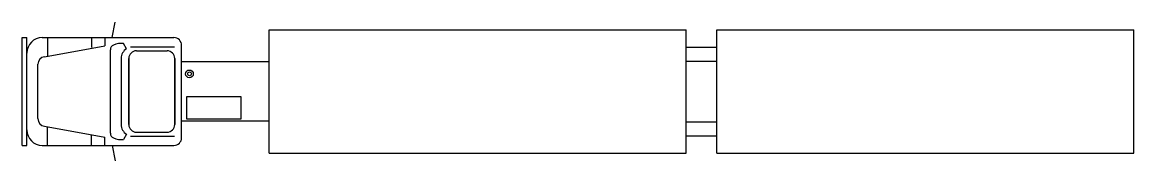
# Model space of a CAD drawing. Header units: inches. Extents: x -13.1 to 8.9, y -2.2 to 0.5.
import ezdxf

# ---------------------------------------------------------------- set-up
doc = ezdxf.new("R2010")
doc.units = ezdxf.units.IN
doc.header["$MEASUREMENT"] = 0
doc.layers.add('01', color=1, linetype='Continuous')
doc.layers.add('02', color=2, linetype='Continuous')

msp = doc.modelspace()

# ---------------------------------------------------------------- linework, layer by layer
at = {"layer": '01'}
for p, q in [((-11.304, 0.212), (-11.251, 0.517)), ((-12.641, -0.166), (-11.454, 0.047)), ((-12.585, 0.212), (-12.585, -0.159)), ((-11.712, 0.212), (-11.712, 0.013)), ((-11.454, 0.212), (-11.454, 0.047)), ((-11.021, -0.01), (-11.086, 0.097)), ((-10.945, 0.031), (-10.077, 0.031)), ((0.024, 0.02), (0.633, 0.02)), ((-11.341, -1.682), (-11.341, -0.029)), ((-11.128, -0.198), (-11.128, -1.512)), ((-10.979, -1.509), (-10.979, -0.201)), ((-10.979, -0.201), (-10.979, -1.509)), ((-10.827, -0.049), (-10.224, -0.049)), ((-10.072, -1.509), (-10.072, -0.201)), ((-10.072, -0.201), (-10.072, -1.509)), ((-12.773, -1.393), (-12.773, -0.317)), ((0.024, -0.255), (0.633, -0.255)), ((0.024, -1.455), (0.633, -1.455)), ((-12.641, -1.544), (-11.454, -1.758)), ((-12.585, -1.922), (-12.585, -1.552)), ((-11.712, -1.922), (-11.712, -1.723)), ((-11.021, -1.7), (-11.086, -1.807)), ((-10.945, -1.741), (-10.077, -1.741)), ((-10.827, -1.661), (-10.224, -1.661)), ((0.024, -1.731), (0.633, -1.731)), ((-11.454, -1.922), (-11.454, -1.758)), ((-11.304, -1.922), (-11.251, -2.228))]:
    msp.add_line(p, q, dxfattribs=at)
msp.add_lwpolyline([(-9.831, -0.951), (-8.765, -0.951), (-8.765, -1.406), (-9.831, -1.406)], close=True, dxfattribs=at)
for radius in [0.0762, 0.0381]:
    msp.add_circle((-9.781, -0.506), radius, dxfattribs=at)
for centre, radius, start, end in [((-11.24, -0.029), 0.102, 113.7054, 180), ((-11.119, -0.304), 0.402, 85.2278, 113.7054), ((-12.62, -0.317), 0.152, 97.5565, 180), ((-10.908, -0.201), 0.223, 120.7075, 180), ((-10.827, -0.201), 0.152, 90, 180), ((-10.224, -0.201), 0.152, 0, 90), ((-12.62, -1.393), 0.152, 180, 262.4435), ((-10.908, -1.509), 0.223, 180, 239.2925), ((-10.827, -1.509), 0.152, 180, 270), ((-10.224, -1.509), 0.152, 270, 0), ((-11.24, -1.682), 0.102, 180, 246.2946), ((-11.119, -1.407), 0.402, 246.2946, 274.7722)]:
    msp.add_arc(centre, radius, start, end, dxfattribs=at)
at = {"layer": '02'}
for p, q in [((-8.206, 0.364), (0.024, 0.364)), ((-8.206, -2.074), (-8.206, 0.364)), ((0.024, -2.074), (0.024, 0.364)), ((0.633, -2.074), (0.633, 0.364)), ((0.633, 0.364), (8.863, 0.364)), ((8.863, -2.074), (8.863, 0.364)), ((-13.083, -1.922), (-13.083, 0.212)), ((-13.083, 0.212), (-12.992, 0.212)), ((-12.992, -1.922), (-12.992, 0.212)), ((-12.687, 0.212), (-10.088, 0.212)), ((-9.935, -1.77), (-9.935, 0.059)), ((-8.206, -0.267), (-9.935, -0.267)), ((-8.206, -1.443), (-9.935, -1.443)), ((-13.083, -1.922), (-12.992, -1.922)), ((-12.687, -1.922), (-10.088, -1.922)), ((-8.206, -2.074), (0.024, -2.074)), ((0.633, -2.074), (8.863, -2.074))]:
    msp.add_line(p, q, dxfattribs=at)
for centre, radius, start, end in [((-12.687, -0.093), 0.305, 90, 180), ((-10.088, 0.059), 0.152, 0, 90), ((-12.687, -1.617), 0.305, 180, 270), ((-10.088, -1.77), 0.152, 270, 0)]:
    msp.add_arc(centre, radius, start, end, dxfattribs=at)

doc.saveas('drawing.dxf')
